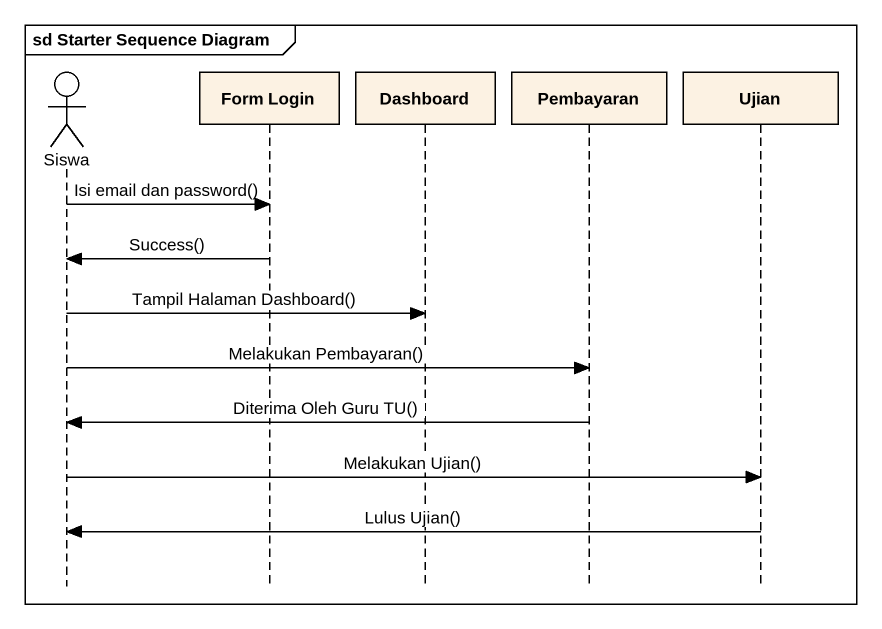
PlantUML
@startuml
mainframe sd Starter Sequence Diagram
hide footbox
actor Siswa
participant "Form Login" as Form_Login
participant Dashboard
participant Pembayaran
participant Ujian

Siswa -> Form_Login : Isi email dan password()
Form_Login -> Siswa : Success()
Siswa -> Dashboard : Tampil Halaman Dashboard()
Siswa -> Pembayaran : Melakukan Pembayaran()
Pembayaran -> Siswa : Diterima Oleh Guru TU()
Siswa -> Ujian : Melakukan Ujian()
Ujian -> Siswa : Lulus Ujian()
@enduml
